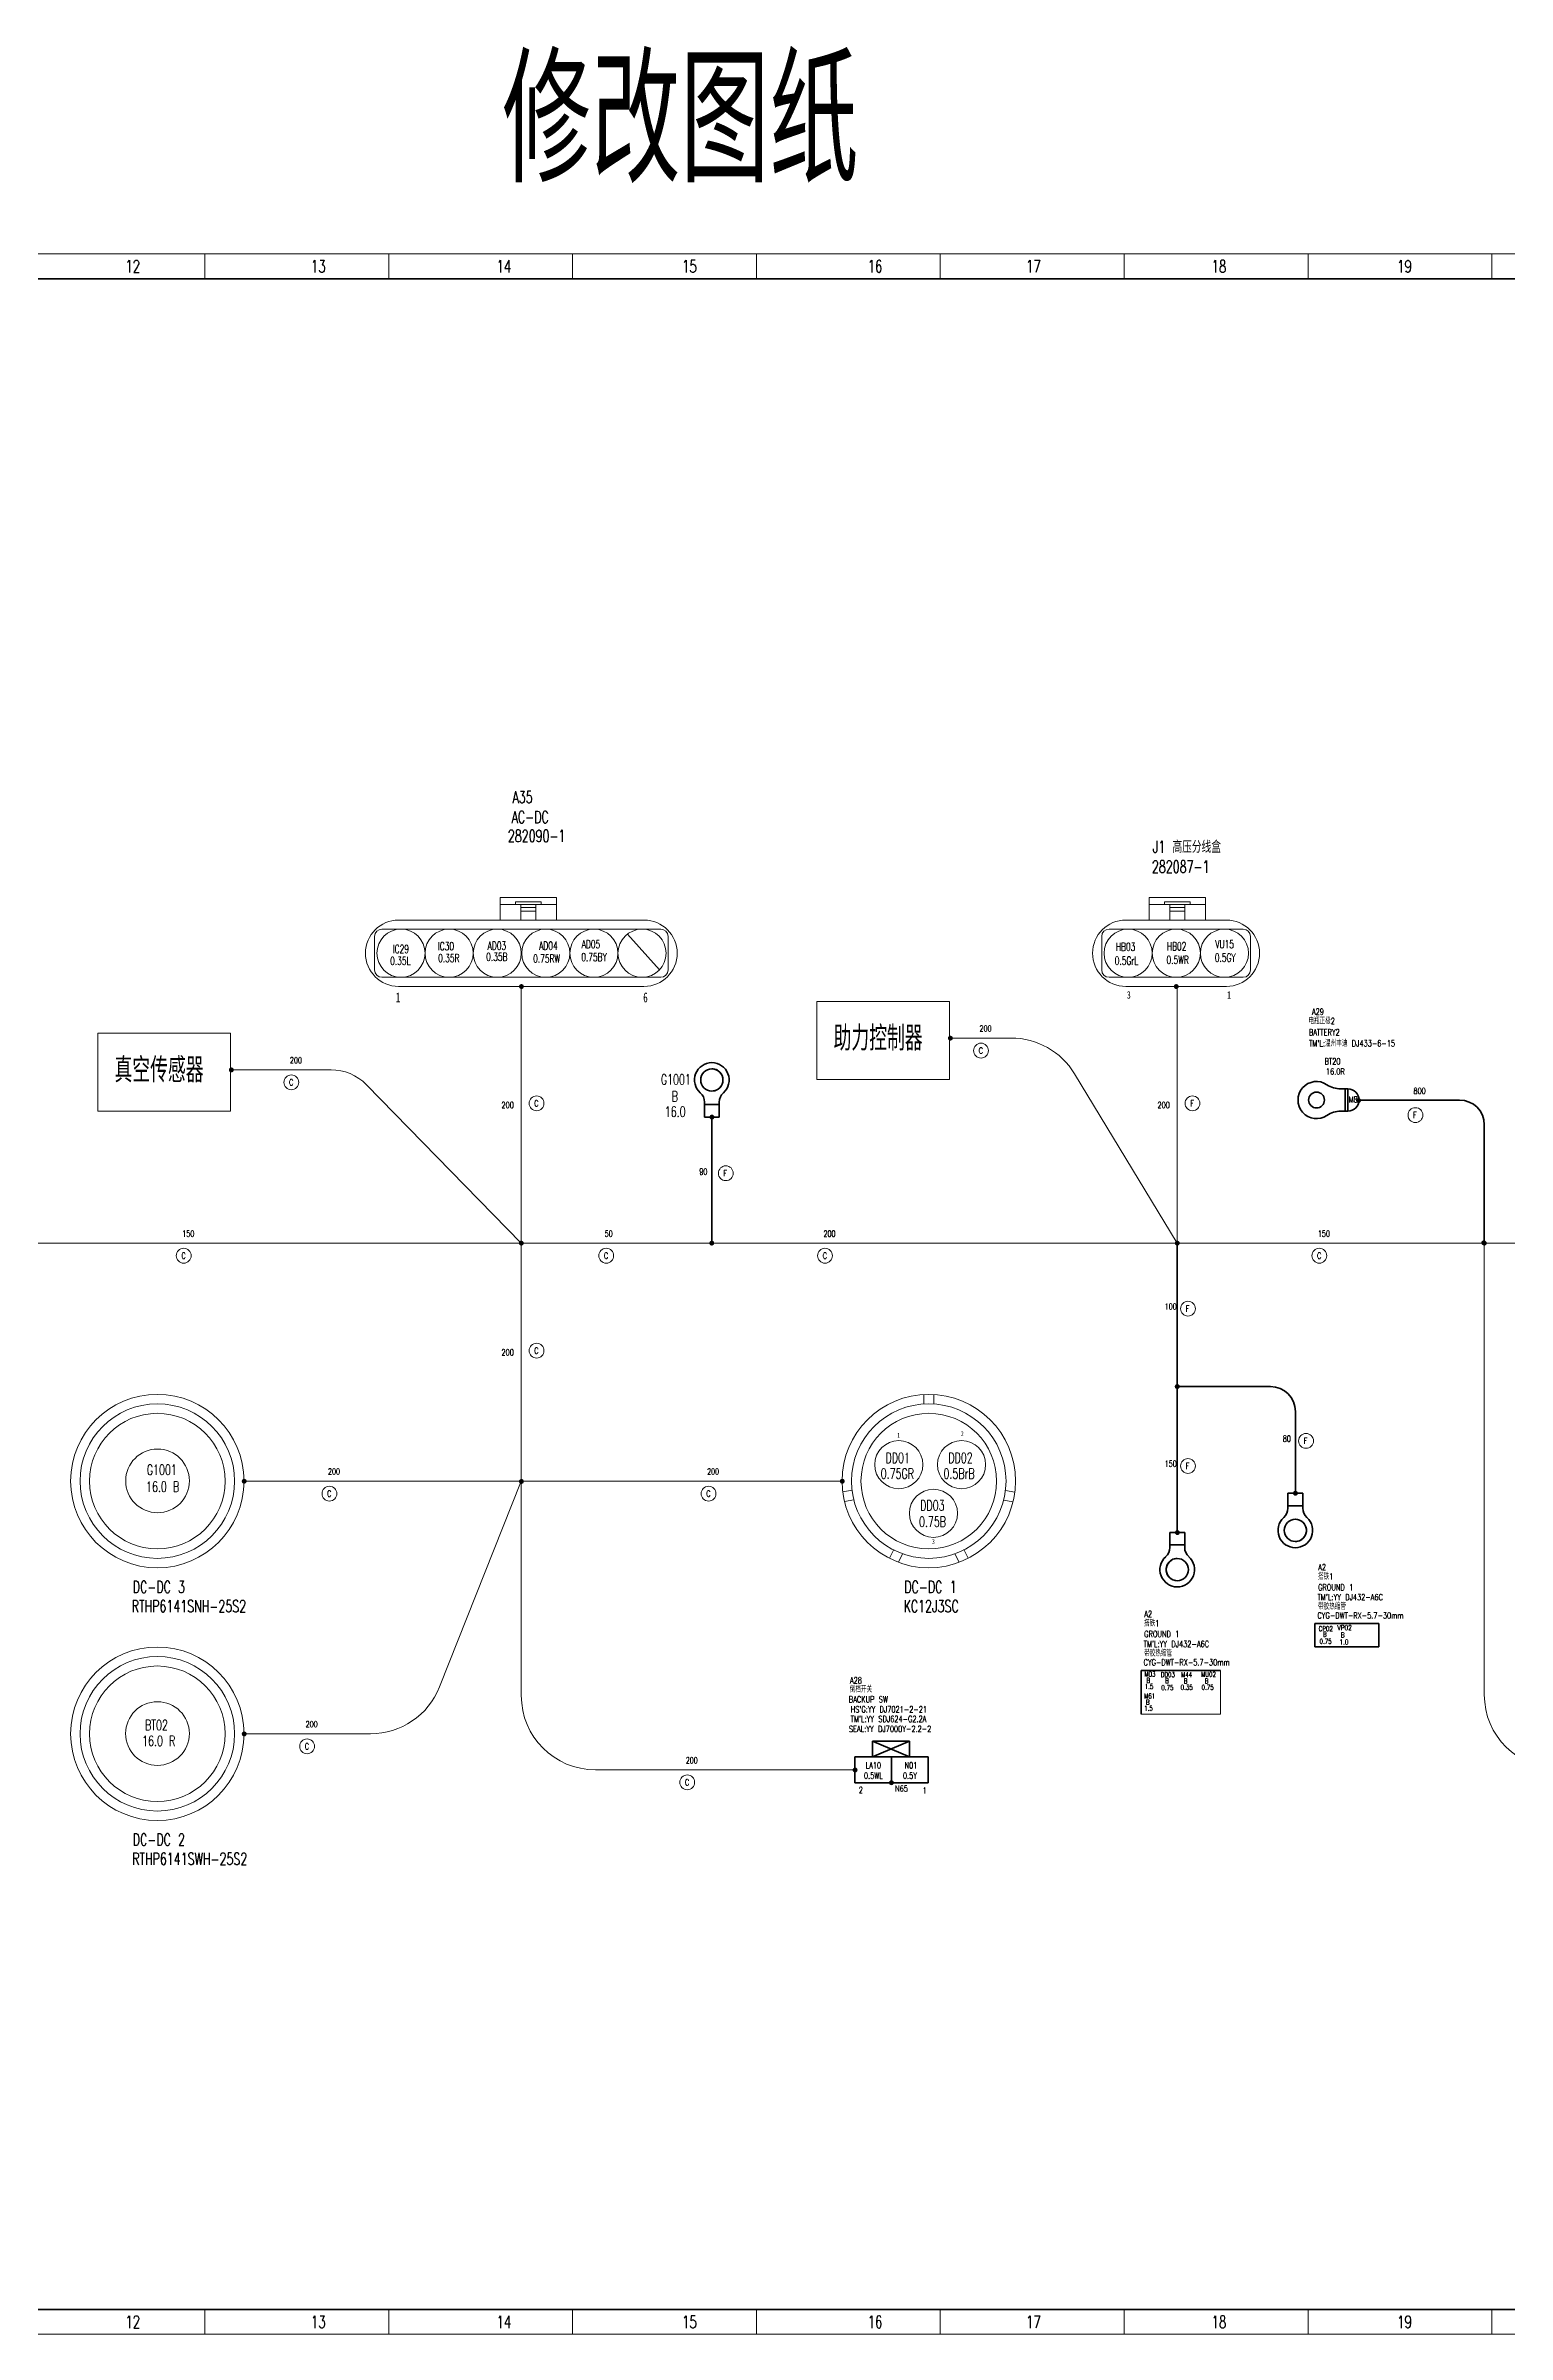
# Model space of a CAD drawing. Header units: millimetres. Extents: x 4015 to 6393, y -1653 to -728.
# Drawn here: x 4842 to 5433, y -1653 to -728 of the extents above; entities that cross this region are included whole.
import ezdxf

# ---------------------------------------------------------------- set-up
doc = ezdxf.new("R2010")
doc.units = ezdxf.units.MM
doc.layers.get('0').update_dxf_attribs({"lineweight": 18})
for name, color, linetype, lineweight in [('0Filament', 7, 'Continuous', 20), ('EB0', 7, 'Continuous', 35), ('细实线层', 7, 'Continuous', 18)]:
    doc.layers.add(name, color=color, linetype=linetype, lineweight=lineweight)
doc.layers.add('2FRAM', color=2, linetype='Continuous', lineweight=18, true_color=0xffff00)
doc.layers.add('4CONTOUR', color=4, linetype='Continuous', lineweight=50, true_color=0x00ffff)
doc.styles.add('HZ', font='txt.shx', dxfattribs={"width": 0.7, "bigfont": 'hztxt.shx'})
doc.styles.get("Standard").update_dxf_attribs({"font": 'txt.shx', "bigfont": 'gbcbig.shx'})
doc.styles.add('标准', font='', dxfattribs={"width": 0.667})
doc.styles.get('标准').set_extended_font_data('仿宋_gb2312')

msp = doc.modelspace()

# ---------------------------------------------------------------- hatches: boundary and pattern name
at = {"layer": '0Filament'}
h = msp.add_hatch(color=256, dxfattribs=at)
edge = h.paths.add_edge_path(flags=0)
edge.add_arc((5034.46, -1108.39), 1, 0, 360)
h = msp.add_hatch(color=256, dxfattribs=at)
edge = h.paths.add_edge_path(flags=0)
edge.add_arc((5299.11, -1108.39), 1, 0, 360)
h = msp.add_hatch(color=256, dxfattribs=at)
edge = h.paths.add_edge_path(flags=0)
edge.add_arc((5207.82, -1129.27), 1, 0, 360)
h = msp.add_hatch(color=256, dxfattribs=at)
edge = h.paths.add_edge_path(flags=0)
edge.add_arc((4917.2, -1142.11), 1, 0, 360)
h = msp.add_hatch(color=256, dxfattribs=at)
edge = h.paths.add_edge_path(flags=0)
edge.add_arc((5372.78, -1154.48), 1, 0, 360)
h = msp.add_hatch(color=256, dxfattribs=at)
edge = h.paths.add_edge_path(flags=0)
edge.add_arc((5111.45, -1161.18), 1, 359.99942, 719.99942)
h = msp.add_hatch(color=256, dxfattribs=at)
edge = h.paths.add_edge_path(flags=0)
edge.add_arc((5034.4, -1212.13), 1, 0, 360)
h = msp.add_hatch(color=256, dxfattribs=at)
edge = h.paths.add_edge_path(flags=0)
edge.add_arc((5111.4, -1212.13), 1, 0, 360)
h = msp.add_hatch(color=256, dxfattribs=at)
edge = h.paths.add_edge_path(flags=0)
edge.add_arc((5299.51, -1212.13), 1, 0, 360)
h = msp.add_hatch(color=256, dxfattribs=at)
edge = h.paths.add_edge_path(flags=0)
edge.add_arc((5423.39, -1212), 1, 0, 360)
h = msp.add_hatch(color=256, dxfattribs=at)
edge = h.paths.add_edge_path(flags=0)
edge.add_arc((5423.62, -1212.13), 1, 0, 360)
h = msp.add_hatch(color=256, dxfattribs=at)
edge = h.paths.add_edge_path(flags=0)
edge.add_arc((5299.49, -1270.11), 1, 0, 360, ccw=False)
h = msp.add_hatch(color=256, dxfattribs=at)
edge = h.paths.add_edge_path(flags=0)
edge.add_arc((5299.53, -1270.11), 1, 180, 540)
h = msp.add_hatch(color=256, dxfattribs=at)
edge = h.paths.add_edge_path(flags=0)
edge.add_arc((4922.4, -1308.38), 1, 0, 360)
h = msp.add_hatch(color=256, dxfattribs=at)
edge = h.paths.add_edge_path(flags=0)
edge.add_arc((5034.45, -1308.48), 1, 0, 360)
h = msp.add_hatch(color=256, dxfattribs=at)
edge = h.paths.add_edge_path(flags=0)
edge.add_arc((5164.11, -1308.38), 1, 0, 360)
h = msp.add_hatch(color=256, dxfattribs=at)
edge = h.paths.add_edge_path(flags=0)
edge.add_arc((5347.28, -1313.23), 1, 0, 360, ccw=False)
h = msp.add_hatch(color=256, dxfattribs=at)
edge = h.paths.add_edge_path(flags=0)
edge.add_arc((5299.57, -1329.15), 1, 0, 360)
h = msp.add_hatch(color=256, dxfattribs=at)
edge = h.paths.add_edge_path(flags=0)
edge.add_arc((4922.4, -1410.53), 1, 0, 360)
h = msp.add_hatch(color=256, dxfattribs=at)
edge = h.paths.add_edge_path(flags=0)
edge.add_arc((5169.31, -1425.12), 1, 0, 360)
h = msp.add_hatch(color=256, dxfattribs=at)
edge = h.paths.add_edge_path(flags=0)
edge.add_arc((5183.99, -1430.27), 1, 0, 360)

# ---------------------------------------------------------------- linework, layer by layer
for p, q in [((4014.75, -812.23), (5203.75, -812.23)), ((4906.5, -812.23), (4906.5, -822.23)), ((4980.81, -812.23), (4980.81, -822.23)), ((5055.12, -812.23), (5055.12, -822.23)), ((5129.43, -812.23), (5129.43, -822.23)), ((5203.75, -812.23), (6392.75, -812.23)), ((5203.75, -812.23), (5203.75, -822.23)), ((5278.06, -812.23), (5278.06, -822.23)), ((5352.37, -812.23), (5352.37, -822.23)), ((5426.68, -812.23), (5426.68, -822.23)), ((4906.5, -1643.23), (4906.5, -1653.23)), ((4980.81, -1643.23), (4980.81, -1653.23)), ((5055.12, -1643.23), (5055.12, -1653.23)), ((5129.43, -1643.23), (5129.43, -1653.23)), ((5203.75, -1643.23), (5203.75, -1653.23)), ((5278.06, -1643.23), (5278.06, -1653.23)), ((5352.37, -1643.23), (5352.37, -1653.23)), ((5426.68, -1643.23), (5426.68, -1653.23)), ((5203.75, -1653.23), (4014.75, -1653.23)), ((4014.75, -1653.23), (6392.75, -1653.23)), ((6392.75, -1653.23), (5203.75, -1653.23))]:
    msp.add_line(p, q)
at = {"layer": '0Filament', "color": 4}
for p, q in [((5083.98, -1081.5), (5025.63, -1081.5)), ((5319.37, -1081.5), (5277.64, -1081.5)), ((5077.26, -1087.22), (5090.28, -1101.6)), ((5034.4, -1212.16), (5034.4, -1108.33)), ((5299.51, -1108.33), (5299.51, -1212.16)), ((5232.34, -1129.21), (5207.75, -1129.21)), ((4957.49, -1142.05), (4917.14, -1142.05)), ((5299.51, -1212.16), (5258, -1143.66)), ((5034.4, -1212.16), (4971.8, -1148.08)), ((4462.96, -1212.16), (5628.78, -1212.16)), ((5034.4, -1212.16), (5034.4, -1383.26)), ((5423.62, -1212.16), (5423.62, -1394.68)), ((5197.12, -1277.12), (5197.09, -1273.3)), ((5201.12, -1277.09), (5201.09, -1273.27)), ((5034.4, -1308.33), (4922.33, -1308.33)), ((5034.4, -1308.33), (5001.35, -1391.55)), ((5034.4, -1308.33), (5164.04, -1308.33)), ((5034.4, -1308.33), (5034.4, -1395.06)), ((5168.08, -1312.01), (5164.32, -1312.7)), ((5230.09, -1312.07), (5233.86, -1312.77)), ((5168.81, -1315.94), (5165.04, -1316.64)), ((5229.36, -1316), (5233.12, -1316.7)), ((5184.9, -1335.98), (5183.24, -1339.43)), ((5188.51, -1337.71), (5186.85, -1341.16)), ((5209.67, -1337.71), (5211.33, -1341.16)), ((5213.28, -1335.98), (5214.94, -1339.43)), ((5317, -1384.86), (5317, -1402.5)), ((5284.86, -1402.5), (5317, -1402.5)), ((4973.47, -1410.48), (4922.33, -1410.48)), ((5064.4, -1425.06), (5169.25, -1425.06))]:
    msp.add_line(p, q, dxfattribs=at)
at = {"layer": '0Filament', "color": 6}
msp.add_line((5299.51, -1212.16), (5299.51, -1267.91), dxfattribs=at)
for points in [[(5153.85, -1114.48), (5207.47, -1114.48), (5207.47, -1145.91), (5153.85, -1145.91)], [(4863.23, -1127.31), (4916.85, -1127.31), (4916.85, -1158.74), (4863.23, -1158.74)]]:
    msp.add_lwpolyline(points, close=True, dxfattribs=at)
at = {"layer": '0Filament'}
for centre in [(5220.2, -1134.29), (4941.45, -1147.13), (5040.57, -1155.62), (5305.67, -1155.62), (5395.79, -1160.38), (5117.06, -1183.87), (4897.97, -1217.23), (5068.71, -1217.23), (5157.13, -1217.23), (5356.93, -1217.23), (5303.85, -1238.64), (5040.57, -1255.61), (5351.58, -1292.06), (5303.85, -1302.22), (4956.86, -1313.4), (5110.07, -1313.4), (4947.83, -1415.55), (5101.46, -1430.13)]:
    msp.add_circle(centre, 3, dxfattribs=at)
at = {"layer": '0Filament', "color": 4}
for centre, radius in [((4887.29, -1308.33), 35.05), ((5199.09, -1308.33), 35.05), ((4887.29, -1308.33), 31.23), ((4887.29, -1308.33), 31.23), ((4887.29, -1308.33), 27.4), ((5199.09, -1308.33), 31.23), ((5199.09, -1308.33), 31.23), ((5199.09, -1308.33), 27.4), ((4887.38, -1308.24), 12.88), ((4887.29, -1410.48), 35.05), ((4887.29, -1410.48), 31.23), ((4887.29, -1410.48), 31.23), ((4887.29, -1410.48), 27.4), ((4887.35, -1410.39), 12.88)]:
    msp.add_circle(centre, radius, dxfattribs=at)
for centre, radius, start, end in [((5232.34, -1159.21), 30, 31.22058, 90), ((4957.49, -1162.05), 20, 44.33194, 90), ((4973.47, -1380.48), 30, 270, 338.33873), ((5064.4, -1395.06), 30, 180, 270), ((5453.62, -1394.68), 30, 180, 270)]:
    msp.add_arc(centre, radius, start, end, dxfattribs=at)
at = {"layer": '2FRAM', "color": 2, "linetype": 'ByBlock', "lineweight": 50}
for p, q in [((4024.75, -822.23), (6382.75, -822.23)), ((6382.75, -1643.23), (4039.75, -1643.23))]:
    msp.add_line(p, q, dxfattribs=at)
at = {"layer": '4CONTOUR'}
for p, q in [((5106.73, -1151.37), (5106.74, -1151.37)), ((5106.74, -1151.37), (5106.73, -1151.37)), ((5108.39, -1155.09), (5108.39, -1161.15)), ((5108.39, -1155.09), (5108.41, -1155.09)), ((5108.39, -1161.15), (5108.39, -1155.09)), ((5108.41, -1155.09), (5108.39, -1155.09)), ((5108.41, -1155.09), (5108.41, -1156.15)), ((5108.41, -1156.15), (5108.41, -1155.09)), ((5108.41, -1161.15), (5108.41, -1156.15)), ((5114.41, -1156.15), (5108.41, -1156.15)), ((5114.41, -1156.15), (5108.41, -1156.15)), ((5108.41, -1156.15), (5108.41, -1161.15)), ((5108.71, -1156.15), (5108.41, -1156.15)), ((5108.71, -1156.15), (5114.11, -1156.15)), ((5114.41, -1156.15), (5114.11, -1156.15)), ((5114.41, -1155.09), (5114.41, -1156.15)), ((5114.41, -1156.15), (5114.41, -1155.09)), ((5114.41, -1156.15), (5114.41, -1161.15)), ((5367.32, -1149.79), (5365.62, -1149.79)), ((5365.62, -1149.79), (5368.52, -1149.79)), ((5368.52, -1149.79), (5367.32, -1149.79)), ((5367.32, -1158.79), (5367.32, -1149.79)), ((5368.52, -1150.79), (5368.52, -1149.79)), ((5368.52, -1149.79), (5368.52, -1158.79)), ((5413.62, -1154.29), (5373.02, -1154.29)), ((5108.39, -1161.15), (5108.41, -1161.15)), ((5108.39, -1161.15), (5108.41, -1161.15)), ((5108.41, -1161.15), (5108.39, -1161.15)), ((5114.41, -1161.15), (5108.41, -1161.15)), ((5108.41, -1161.15), (5114.41, -1161.15)), ((5111.41, -1161.15), (5111.41, -1212.16)), ((5365.62, -1158.79), (5367.32, -1158.79)), ((5368.52, -1158.79), (5365.62, -1158.79)), ((5367.32, -1158.79), (5368.52, -1158.79)), ((5368.52, -1158.79), (5368.52, -1157.79)), ((5423.62, -1212.16), (5423.62, -1164.29)), ((5299.51, -1212.16), (5299.51, -1329.1)), ((5299.51, -1212.16), (5299.51, -1329.1)), ((5299.51, -1270.13), (5337.24, -1270.13)), ((5347.24, -1313.27), (5347.24, -1280.13)), ((5344.22, -1313.27), (5344.24, -1313.27)), ((5344.22, -1319.32), (5344.22, -1313.27)), ((5344.22, -1313.27), (5344.24, -1313.27)), ((5344.22, -1313.27), (5344.22, -1319.32)), ((5344.24, -1313.27), (5344.22, -1313.27)), ((5350.24, -1313.27), (5344.24, -1313.27)), ((5344.24, -1313.27), (5350.24, -1313.27)), ((5344.24, -1313.27), (5344.24, -1318.27)), ((5344.24, -1318.27), (5344.24, -1313.27)), ((5350.24, -1318.27), (5350.24, -1313.27)), ((5344.22, -1319.32), (5344.24, -1319.32)), ((5344.24, -1319.32), (5344.22, -1319.32)), ((5350.24, -1318.27), (5344.24, -1318.27)), ((5350.24, -1318.27), (5344.24, -1318.27)), ((5344.24, -1319.32), (5344.24, -1318.27)), ((5344.54, -1318.27), (5344.24, -1318.27)), ((5344.24, -1318.27), (5344.24, -1319.32)), ((5344.54, -1318.27), (5349.94, -1318.27)), ((5350.24, -1318.27), (5349.94, -1318.27)), ((5350.24, -1319.32), (5350.24, -1318.27)), ((5350.24, -1318.27), (5350.24, -1319.32)), ((5296.5, -1329.1), (5296.51, -1329.1)), ((5296.5, -1329.1), (5296.51, -1329.1)), ((5296.51, -1329.1), (5296.5, -1329.1)), ((5296.51, -1329.1), (5302.51, -1329.1)), ((5296.51, -1334.1), (5296.51, -1329.1)), ((5302.51, -1329.1), (5296.51, -1329.1)), ((5302.51, -1329.1), (5296.51, -1329.1)), ((5296.51, -1329.1), (5302.51, -1329.1)), ((5296.51, -1329.1), (5296.51, -1334.1)), ((5296.51, -1334.1), (5296.51, -1329.1)), ((5302.52, -1329.1), (5302.51, -1329.1)), ((5302.52, -1329.1), (5302.51, -1329.1)), ((5302.51, -1329.1), (5302.51, -1334.1)), ((5302.51, -1329.1), (5302.52, -1329.1)), ((5302.51, -1334.1), (5302.51, -1329.1)), ((5302.51, -1334.1), (5302.51, -1329.1)), ((5342.56, -1323.05), (5342.57, -1323.05)), ((5342.57, -1323.05), (5342.56, -1323.05)), ((5296.51, -1334.1), (5302.51, -1334.1)), ((5296.51, -1334.1), (5302.51, -1334.1)), ((5296.51, -1335.15), (5296.51, -1334.1)), ((5296.51, -1334.1), (5296.81, -1334.1)), ((5296.51, -1334.1), (5296.51, -1335.15)), ((5302.51, -1334.1), (5296.51, -1334.1)), ((5302.51, -1334.1), (5296.51, -1334.1)), ((5296.51, -1335.15), (5296.51, -1334.1)), ((5296.81, -1334.1), (5296.51, -1334.1)), ((5296.51, -1334.1), (5296.51, -1335.15)), ((5302.21, -1334.1), (5296.81, -1334.1)), ((5296.81, -1334.1), (5302.21, -1334.1)), ((5302.21, -1334.1), (5302.51, -1334.1)), ((5302.51, -1334.1), (5302.21, -1334.1)), ((5302.51, -1335.15), (5302.51, -1334.1)), ((5302.51, -1334.1), (5302.51, -1335.15)), ((5302.51, -1335.15), (5302.51, -1334.1)), ((5302.51, -1334.1), (5302.51, -1335.15)), ((5191.25, -1413.47), (5176.28, -1419.86)), ((5176.28, -1413.47), (5191.25, -1419.86)), ((5176.28, -1413.47), (5191.25, -1413.47)), ((5176.28, -1419.86), (5176.28, -1413.47)), ((5191.25, -1413.47), (5191.25, -1419.86)), ((5169.25, -1430.27), (5169.25, -1419.86)), ((5169.25, -1419.86), (5198.8, -1419.86)), ((5184.03, -1419.86), (5184.03, -1430.27)), ((5198.8, -1419.86), (5198.8, -1430.27)), ((5198.8, -1430.27), (5169.25, -1430.27))]:
    msp.add_line(p, q, dxfattribs=at)
at = {"layer": '4CONTOUR', "ltscale": 0.5}
for p, q in [((5355.14, -1375.34), (5355.14, -1365.94)), ((5355.14, -1365.94), (5380.96, -1365.94)), ((5380.96, -1365.94), (5380.96, -1375.34)), ((5380.96, -1375.34), (5355.14, -1375.34)), ((5284.86, -1402.5), (5284.86, -1384.86))]:
    msp.add_line(p, q, dxfattribs=at)
at = {"layer": '4CONTOUR', "color": 4, "ltscale": 0.5}
msp.add_line((5284.86, -1384.86), (5317, -1384.86), dxfattribs=at)
at = {"layer": '4CONTOUR'}
for centre, radius, start, end in [((5111.41, -1146.15), 7, 90.00481, 228.18746), ((5111.4, -1146.15), 7, 311.81137, 89.99404), ((5355.82, -1154.29), 7.5, 55.95227, 304.04773), ((5103.41, -1155.09), 5, 359.99896, 48.18574), ((5119.41, -1155.09), 5, 131.81303, 179.99981), ((5355.82, -1154.29), 3.2, 360, 180), ((5355.82, -1154.29), 3.2, 0.00002, 179.99999), ((5355.82, -1154.29), 3.2, 0.00002, 179.99999), ((5355.82, -1154.29), 3.2, 180.00001, 0.00001), ((5355.82, -1154.29), 3.2, 180.00002, 359.99998), ((5355.82, -1154.29), 3.2, 180.00002, 359.99998), ((5365.62, -1139.79), 10, 235.95234, 269.99994), ((5368.52, -1154.29), 4.5, 270, 90), ((5413.62, -1164.29), 10, 0, 90), ((5365.62, -1168.79), 10, 90.00008, 124.04767), ((5337.24, -1280.13), 10, 0, 90), ((5339.24, -1319.32), 5, 311.81368, 0.00046), ((5355.24, -1319.32), 5, 179.99961, 228.18639), ((5347.24, -1328.27), 7, 131.81196, 269.99461), ((5347.24, -1328.27), 7, 270.00538, 48.18805), ((5299.51, -1344.1), 7, 131.81196, 269.99461), ((5291.51, -1335.15), 5, 311.81368, 0.00046), ((5299.51, -1344.1), 7, 270.00539, 48.18804), ((5307.51, -1335.15), 5, 179.99961, 228.18639)]:
    msp.add_arc(centre, radius, start, end, dxfattribs=at)
for centre, major_axis, start_param, end_param in [((5111.41, -1146.15), (0, 4.5), 6.283179, 9.424771), ((5111.39, -1146.15), (0, -4.5), 6.283179, 9.424771), ((5111.41, -1146.15), (0, 4.5), 3.141586, 6.283179), ((5299.51, -1344.1), (0, -4.5), 3.141586, 6.283179), ((5299.52, -1344.1), (0, 4.5), 6.283179, 9.424771)]:
    msp.add_ellipse(centre, major_axis=major_axis, ratio=0.999917, start_param=start_param, end_param=end_param, dxfattribs=at)
at = {"layer": '4CONTOUR', "extrusion": (0, 0, -1)}
for centre, major_axis, start_param, end_param in [((5347.24, -1328.27), (0, -4.5), 6.283179, 9.424771), ((5347.22, -1328.27), (0, 4.5), 6.283179, 9.424771), ((5347.24, -1328.27), (0, -4.5), 3.141586, 6.283179), ((5299.51, -1344.1), (0, -4.5), 6.283179, 9.424771), ((5299.5, -1344.1), (0, 4.5), 6.283179, 9.424771)]:
    msp.add_ellipse(centre, major_axis=major_axis, ratio=0.999917, start_param=start_param, end_param=end_param, dxfattribs=at)
at = {"layer": 'EB0', "color": 4, "lineweight": 5}
for p, q in [((5025.87, -1072.45), (5048.57, -1072.45)), ((5025.87, -1081.6), (5025.87, -1072.45)), ((5048.57, -1081.6), (5048.57, -1072.45)), ((5288.18, -1072.45), (5310.88, -1072.45)), ((5288.18, -1081.6), (5288.18, -1072.45)), ((5310.88, -1081.6), (5310.88, -1072.45)), ((4984.82, -1081.5), (5025.63, -1081.5)), ((5025.87, -1075.17), (5048.57, -1075.17)), ((5032.05, -1074.1), (5042.39, -1074.1)), ((5032.05, -1074.1), (5032.05, -1075.17)), ((5034.16, -1081.5), (5034.16, -1075.17)), ((5034.16, -1076.42), (5037.39, -1076.42)), ((5034.16, -1077.92), (5040.28, -1077.92)), ((5040.28, -1076.42), (5037.05, -1076.42)), ((5040.28, -1081.5), (5040.28, -1075.17)), ((5042.39, -1074.1), (5042.39, -1075.17)), ((5278.72, -1081.5), (5300.58, -1081.5)), ((5288.18, -1075.17), (5310.88, -1075.17)), ((5294.36, -1074.1), (5304.7, -1074.1)), ((5294.36, -1074.1), (5294.36, -1075.17)), ((5296.47, -1081.5), (5296.47, -1075.17)), ((5296.47, -1076.42), (5299.7, -1076.42)), ((5296.47, -1077.92), (5302.59, -1077.92)), ((5302.59, -1076.42), (5299.36, -1076.42)), ((5302.59, -1081.5), (5302.59, -1075.17)), ((5304.7, -1074.1), (5304.7, -1075.17)), ((4978.04, -1085.19), (5090.76, -1085.19)), ((5271.93, -1085.19), (5326.15, -1085.19)), ((4978.04, -1104.65), (5090.76, -1104.65)), ((5083.98, -1108.33), (4984.82, -1108.33)), ((5005.22, -1108.33), (5014.95, -1108.33)), ((5271.93, -1104.65), (5326.15, -1104.65)), ((5319.37, -1108.33), (5278.72, -1108.33)), ((5299.12, -1108.33), (5299.89, -1108.33))]:
    msp.add_line(p, q, dxfattribs=at)
for centre, radius, start, end in [((4984.82, -1094.92), 13.42, 90, 270), ((5083.98, -1094.92), 13.42, 270, 90), ((5278.72, -1094.92), 13.42, 90, 270), ((5319.37, -1094.92), 13.42, 270, 90), ((4978.04, -1088.14), 2.95, 90, 180), ((5090.76, -1088.14), 2.95, 0, 90), ((5271.93, -1088.14), 2.95, 90, 180), ((5326.15, -1088.14), 2.95, 0, 90), ((4978.04, -1101.7), 2.95, 180, 270), ((5090.76, -1101.7), 2.95, 270, 0), ((5271.93, -1101.7), 2.95, 180, 270), ((5326.15, -1101.7), 2.95, 270, 0)]:
    msp.add_arc(centre, radius, start, end, dxfattribs=at)
at = {"layer": '细实线层', "color": 4, "lineweight": 5}
for p, q in [((4975.09, -1088.14), (4975.09, -1101.7)), ((5093.71, -1088.14), (5093.71, -1101.7)), ((5268.99, -1088.14), (5268.99, -1101.7)), ((5329.1, -1088.14), (5329.1, -1101.7))]:
    msp.add_line(p, q, dxfattribs=at)
for centre in [(4985.77, -1094.92), (5005.22, -1094.92), (5024.68, -1094.92), (5044.29, -1094.92), (5063.75, -1094.92), (5083.21, -1094.92), (5279.66, -1094.92), (5299.12, -1094.92), (5318.59, -1094.92), (5186.97, -1301.68), (5212.34, -1301.68), (5200.98, -1321.35)]:
    msp.add_circle(centre, 9.73, dxfattribs=at)

# ---------------------------------------------------------------- texts
at = {"char_height": 5, "width": 50, "attachment_point": 5, "style": 'HZ'}
for s, insert in [('\\T1;12', (4877.36, -817.24)), ('\\T1;13', (4952.36, -817.24)), ('\\T1;14', (5027.36, -817.24)), ('\\T1;15', (5102.36, -817.24)), ('\\T1;16', (5177.36, -817.24)), ('\\T1;17', (5241.36, -817.24)), ('\\T1;18', (5316.36, -817.24)), ('\\T1;19', (5391.36, -817.24)), ('\\T1;12', (4877.36, -1648.23)), ('\\T1;13', (4952.36, -1648.23)), ('\\T1;14', (5027.36, -1648.23)), ('\\T1;15', (5102.36, -1648.23)), ('\\T1;16', (5177.36, -1648.23)), ('\\T1;17', (5241.36, -1648.23)), ('\\T1;18', (5316.36, -1648.23)), ('\\T1;19', (5391.36, -1648.23))]:
    msp.add_mtext(s, dxfattribs=dict(at, insert=insert))
at = {"color": 0, "lineweight": 5, "ltscale": 0.75, "attachment_point": 5, "style": '标准'}
for s, insert, char_height, width in [('{\\T1.01;1}', (4984.59, -1112.82), 4, 4.7504), ('{\\T1.01;6}', (5084.59, -1112.82), 4, 4.7504), ('{\\T1.01;3}', (5279.94, -1111.8), 3, 4.7504), ('{\\T1.01;1}', (5320.46, -1111.79), 3, 4.7504), ('{\\T1.01;1}', (5186.9, -1289.79), 2, 9.5009), ('{\\T1.01;2}', (5212.66, -1289.16), 2, 9.5009), ('{\\T1.01;3}', (5200.98, -1332.8), 2, 9.5009)]:
    msp.add_mtext(s, dxfattribs=dict(at, insert=insert, char_height=char_height, width=width))
at = {"layer": '0Filament', "insert": (5026.68, -733.33), "char_height": 50, "width": 382.0738, "attachment_point": 1}
msp.add_mtext('修改图纸', dxfattribs=at)
at = {"layer": '0Filament', "style": 'HZ'}
for s, insert, char_height, width, attachment_point in [('{\\W0.67;A35}', (5030.83, -1034.23), 4.88, 14.4798, 7), ('{\\W0.67;282090-1}', (5028.97, -1049.94), 4.88, 35.4842, 7), ('{\\W0.67;AC-DC}', (5030.49, -1042.32), 4.88, 14.4798, 7), ('{\\W0.67;J1 高压分线盒}', (5289.62, -1054.38), 4.88, 27.833, 7), ('{\\W0.67;282087-1}', (5289.28, -1062.37), 4.88, 35.4842, 7), ('\\T1;A29', (5353.95, -1117.31), 2.5, 39.5428, 1), ('{\\W0.618;200}', (5219.6, -1126.6), 2.5, 4.4143, 7), ('\\T1;{\\W0.67;电瓶正极2}', (5352.51, -1123.61), 2.5, 12.4429, 7), ('\\T1;{\\W0.67;BATTERY2}', (5352.71, -1128.13), 2.5, 17.8268, 7), ('{\\W0.618;200}', (4940.86, -1139.43), 2.5, 4.4143, 7), ('{\\W0.67;C}', (5219.26, -1135.52), 2.5, 2.1536, 7), ("\\T1;{\\W0.67;TM'L:温州丰迪 DJ433-6-15}", (5352.81, -1132.66), 2.5, 46.7804, 7), ('{\\W0.67;C}', (4940.51, -1148.36), 2.5, 2.1536, 7), ('{\\W0.67;200}', (5026.38, -1157.54), 2.5, 7.1786, 7), ('{\\W0.67;C}', (5039.63, -1156.85), 2.5, 2.1536, 7), ('{\\W0.67;200}', (5291.49, -1157.54), 2.5, 7.1786, 7), ('\\T1;{\\W0.67;F}', (5304.74, -1156.85), 2.5, 2.1536, 7), ('\\T1;{\\W0.67;M8}', (5368.78, -1155.29), 2.5, 5.2643, 7), ('{\\W0.67;800}', (5394.95, -1151.83), 2.5, 4.7857, 7), ('\\T1;{\\W0.67;F}', (5394.85, -1161.61), 2.5, 2.1536, 7), ('\\T1;{\\W0.618;F}', (5116.12, -1185.1), 2.5, 1.9864, 7), ('{\\W0.618;150}', (4897.38, -1209.54), 2.5, 4.4143, 7), ('{\\W0.618;50}', (5068.12, -1209.54), 2.5, 4.4143, 7), ('{\\W0.618;200}', (5156.54, -1209.54), 2.5, 4.4143, 7), ('{\\W0.618;150}', (5356.34, -1209.54), 2.5, 4.4143, 7), ('{\\W0.67;C}', (4897.03, -1218.46), 2.5, 2.1536, 7), ('{\\W0.67;C}', (5067.77, -1218.46), 2.5, 2.1536, 7), ('{\\W0.67;C}', (5156.19, -1218.46), 2.5, 2.1536, 7), ('{\\W0.67;C}', (5355.99, -1218.46), 2.5, 2.1536, 7), ('{\\W0.618;100}', (5294.46, -1238.99), 2.5, 4.4143, 7), ('\\T1;{\\W0.618;F}', (5302.91, -1239.88), 2.5, 1.9864, 7), ('{\\W0.67;200}', (5026.38, -1257.53), 2.5, 7.1786, 7), ('{\\W0.67;C}', (5039.63, -1256.84), 2.5, 2.1536, 7), ('\\T1;{\\W0.618;80}', (5342.19, -1292.4), 2.5, 4.4143, 7), ('\\T1;{\\W0.618;F}', (5350.64, -1293.29), 2.5, 1.9864, 7), ('{\\W0.618;200}', (4956.26, -1305.71), 2.5, 4.4143, 7), ('{\\W0.618;200}', (5109.48, -1305.71), 2.5, 4.4143, 7), ('{\\W0.618;150}', (5294.46, -1302.56), 2.5, 4.4143, 7), ('\\T1;{\\W0.618;F}', (5302.91, -1303.45), 2.5, 1.9864, 7), ('{\\W0.67;C}', (4955.92, -1314.64), 2.5, 2.1536, 7), ('{\\W0.67;C}', (5109.13, -1314.64), 2.5, 2.1536, 7), ('{\\W0.67;DC-DC 3}', (4877.36, -1353.54), 4.88, 29.4026, 7), ('{\\W0.67;DC-DC 1}', (5189.17, -1353.54), 4.88, 29.4026, 7), ('{\\W0.67;搭铁1}', (5356.37, -1348.18), 2.5, 7.4179, 7), ('\\T1;A2', (5356.46, -1341.9), 2.5, 39.5428, 1), ('\\T1;{\\W0.67;GROUND 1}', (5356.42, -1350.01), 2.5, 20.3393, 1), ('{\\W0.67;RTHP6141SNH-25S2}', (4876.94, -1361.34), 4.88, 54.2611, 7), ('{\\W0.67;KC12J3SC}', (5188.92, -1361.34), 4.88, 29.4026, 7), ("\\T1;{\\W0.67;TM'L:YY DJ432-A6C}", (5356.2, -1356.5), 2.5, 37.8071, 7), ('\\T1;{\\W0.67;带胶热缩管}', (5356.4, -1360.32), 2.5, 12.5625, 7), ('\\T1;{\\W0.67;搭铁1}', (5286.09, -1367.1), 2.5, 7.4179, 7), ('\\T1;A2', (5286.18, -1360.82), 2.5, 39.5428, 1), ('\\T1;{\\W0.67;GROUND 1}', (5286.14, -1368.93), 2.5, 20.3393, 1), ('\\T1;{\\W0.67;CYG-DWT-RX-5.7-30mm}', (5356.16, -1363.91), 2.5, 51.0875, 7), ("\\T1;{\\W0.67;TM'L:YY DJ432-A6C}", (5285.92, -1375.43), 2.5, 37.8071, 7), ('\\T1;{\\W0.67;带胶热缩管}', (5286.12, -1379.25), 2.5, 12.5625, 7), ('\\T1;A28', (5167.23, -1387.65), 2.5, 39.5428, 1), ('\\T1;{\\W0.67;CYG-DWT-RX-5.7-30mm}', (5285.88, -1382.84), 2.5, 51.0875, 7), ('\\T1;{\\W0.67;倒档开关}', (5167.15, -1393.82), 2.5, 10.05, 7), ('\\T1;{\\W0.67;BACKUP SW}', (5174.67, -1396.59), 2.5, 22.6125, 5), ('{\\W0.618;200}', (4947.23, -1407.86), 2.5, 4.4143, 7), ("\\T1;{\\W0.67;TM'L:YY SDJ624-G2.2A}", (5167.51, -1405.73), 2.5, 43.7893, 7), ("\\T1;{\\W0.67;HS'G:YY DJ7021-2-21}", (5167.5, -1401.88), 2.5, 44.1482, 7), ('{\\W0.67;C}', (4946.89, -1416.79), 2.5, 2.1536, 7), ('\\T1;{\\W0.67;SEAL:YY DJ7000Y-2.2-2}', (5166.79, -1409.75), 2.5, 47.6179, 7), ('{\\W0.618;200}', (5100.87, -1422.44), 2.5, 4.4143, 7), ('{\\W0.67;C}', (5100.52, -1431.37), 2.5, 2.1536, 7), ('\\T1;{\\W0.67;2}', (5170.77, -1434.45), 2.5, 2.3929, 7), ('\\T1;{\\W0.67;N65}', (5185.47, -1433.86), 2.5, 7.4179, 7), ('\\T1;{\\W0.67;1}', (5196.56, -1434.68), 2.5, 2.3929, 7), ('{\\W0.67;DC-DC 2}', (4877.36, -1455.69), 4.88, 29.4026, 7), ('{\\W0.67;RTHP6141SWH-25S2}', (4877.12, -1463.49), 4.88, 54.2611, 7)]:
    msp.add_mtext(s, dxfattribs=dict(at, insert=insert, char_height=char_height, width=width, attachment_point=attachment_point))
at = {"layer": '0Filament', "color": 0, "attachment_point": 7, "style": 'HZ'}
for s, insert, char_height, width in [('{\\W0.67;IC29}', (4982.47, -1094.86), 3.2924, 13.3932), ('{\\W0.67;IC30}', (5000.69, -1093.72), 3.2924, 13.3932), ('{\\W0.67;AD03}', (5020.81, -1093.53), 3.2924, 13.3932), ('{\\W0.67;AD05 }', (5058.83, -1092.93), 3.2924, 13.3932), ('{\\W0.67;HB03}', (5274.72, -1093.96), 3.2924, 13.3932), ('{\\W0.67;HB02}', (5295.35, -1093.77), 3.2924, 13.3932), ('{\\W0.67;VU15}', (5314.87, -1092.9), 3.2924, 13.3932), ('\\T1;{\\W0.67;0.35L}', (4981.42, -1099.68), 3.2924, 13.3932), ('\\T1;{\\W0.67;0.35R}', (5000.82, -1098.54), 3.2924, 13.3932), ('{\\W0.67;0.35B}', (5020.23, -1098), 3.2924, 13.3932), ('{\\W0.67;0.75BY}', (5058.65, -1098.14), 3.2924, 14.8113), ('{\\W0.67;0.5GrL}', (5274.24, -1099.58), 3.2924, 14.8113), ('{\\W0.67;0.5WR}', (5295.17, -1099.24), 3.2924, 14.8113), ('{\\W0.67;0.5GY}', (5314.69, -1098.37), 3.2924, 14.8113), ('{\\W0.67;G1001}', (5090.8, -1148.06), 4.177, 13.7932), ('{\\W0.67;B}', (5095.18, -1154.89), 4.177, 17.3914), ('{\\W0.67;16.0}', (5092.43, -1161.07), 4.177, 17.3914), ('{\\W0.67;G1001}', (4883.05, -1305.85), 4.177, 13.7932), ('{\\W0.67;0.75GR}', (5179.67, -1307.41), 4.177, 13.7932), ('{\\W0.67;DD01}', (5181.64, -1301.02), 4.177, 13.7932), ('{\\W0.67;0.5BrB}', (5205.04, -1307.41), 4.177, 13.7932), ('{\\W0.67;DD02}', (5207.01, -1301.02), 4.177, 13.7932), ('{\\W0.67;16.0 B}', (4882.73, -1312.67), 4.177, 17.3914), ('{\\W0.67;0.75B}', (5195.15, -1326.83), 4.177, 17.3914), ('{\\W0.67;DD03}', (5195.62, -1320.27), 4.177, 13.7932), ('{\\W0.67;CP02 }', (5356.67, -1368.98), 2, 8.1357), ('{\\W0.67;B}', (5358.41, -1371.23), 2, 8.1357), ('{\\W0.67;0.75}', (5357.01, -1374.08), 2, 8.1357), ('\\T1;{\\W0.67;M03 }', (5286.23, -1387.37), 2, 8.1357), ('{\\W0.67;DD03}', (5292.84, -1387.55), 2, 8.1357), ('{\\W0.67;M44 }', (5301.04, -1387.58), 2, 8.1357), ('{\\W0.67;MU02}', (5309.12, -1387.43), 2, 8.1357), ('\\T1;{\\W0.67;M61 }', (5286.11, -1396.17), 2, 8.1357), ('{\\W0.67;1.5}', (5286.37, -1392.35), 2, 8.1357), ('{\\W0.67;B}', (5286.83, -1398.71), 2, 8.1357), ('{\\W0.67;B}', (5287.05, -1389.92), 2, 8.1357), ('{\\W0.67;0.75}', (5293.06, -1392.83), 2, 8.1357), ('{\\W0.67;B}', (5294.6, -1390.05), 2, 8.1357), ('{\\W0.67;0.35}', (5300.86, -1392.7), 2, 8.1357), ('{\\W0.67;B}', (5302.16, -1390.13), 2, 8.1357), ('{\\W0.67;0.75}', (5309.33, -1392.7), 2, 8.1357), ('{\\W0.67;B}', (5310.62, -1390.13), 2, 8.1357), ('{\\W0.67;BT02}', (4882.32, -1409.04), 4.177, 13.7932), ('{\\W0.67;1.5}', (5286.14, -1401.15), 2, 8.1357), ('{\\W0.67;16.0 R}', (4881.15, -1415.44), 4.177, 17.3914), ('{\\W0.67;LA10}', (5173.56, -1424.46), 2.5, 8.9732), ('\\T1;{\\W0.67;N01}', (5189.29, -1424.46), 2.5, 7.4179), ('\\T1;{\\W0.67;0.5WL}', (5172.89, -1428.67), 2.5, 10.8875), ('\\T1;{\\W0.67;0.5Y}', (5188.62, -1428.67), 2.5, 8.1357)]:
    msp.add_mtext(s, dxfattribs=dict(at, insert=insert, char_height=char_height, width=width))
at = {"layer": '0Filament', "color": 7, "attachment_point": 7, "style": 'HZ'}
for s, insert, char_height, width in [('{\\W0.67;AD04 }', (5041.62, -1093.53), 3.2924, 13.3932), ('{\\W0.67;0.75RW}', (5039.2, -1098.74), 3.2924, 14.8113), ('\\T1;{\\W0.67;BT20}', (5359.05, -1139.87), 2.5, 9.2125), ('\\T1;{\\W0.67;16.0R}', (5359.61, -1144), 2.5, 10.8875)]:
    msp.add_mtext(s, dxfattribs=dict(at, insert=insert, char_height=char_height, width=width))
at = {"layer": '0Filament', "color": 6, "char_height": 10, "attachment_point": 1}
for s, insert in [('助力控制器', (5160.61, -1124.31)), ('真空传感器', (4869.99, -1137.14))]:
    msp.add_mtext_dynamic_manual_height_columns(s, width=86.1035, gutter_width=1, heights=[0], dxfattribs=dict(at, insert=insert))
at = {"layer": '0Filament', "extrusion": (0, 0, -1), "insert": (5106.36, -1182.01), "char_height": 2.5, "width": 4.4143, "attachment_point": 7, "text_direction": (1, -1e-05, 0), "style": 'HZ'}
msp.add_mtext('\\T1;{\\W0.618;80}', dxfattribs=at)
at = {"layer": '0Filament', "color": 0, "char_height": 2, "attachment_point": 7, "style": 'HZ'}
for s, insert in [('VP02', (5364.27, -1368.59)), ('1.0', (5365.04, -1374.41)), ('B', (5365.63, -1371.52))]:
    msp.add_mtext_dynamic_manual_height_columns(s, width=86.1035, gutter_width=1, heights=[0], dxfattribs=dict(at, insert=insert))

doc.saveas('drawing.dxf')
